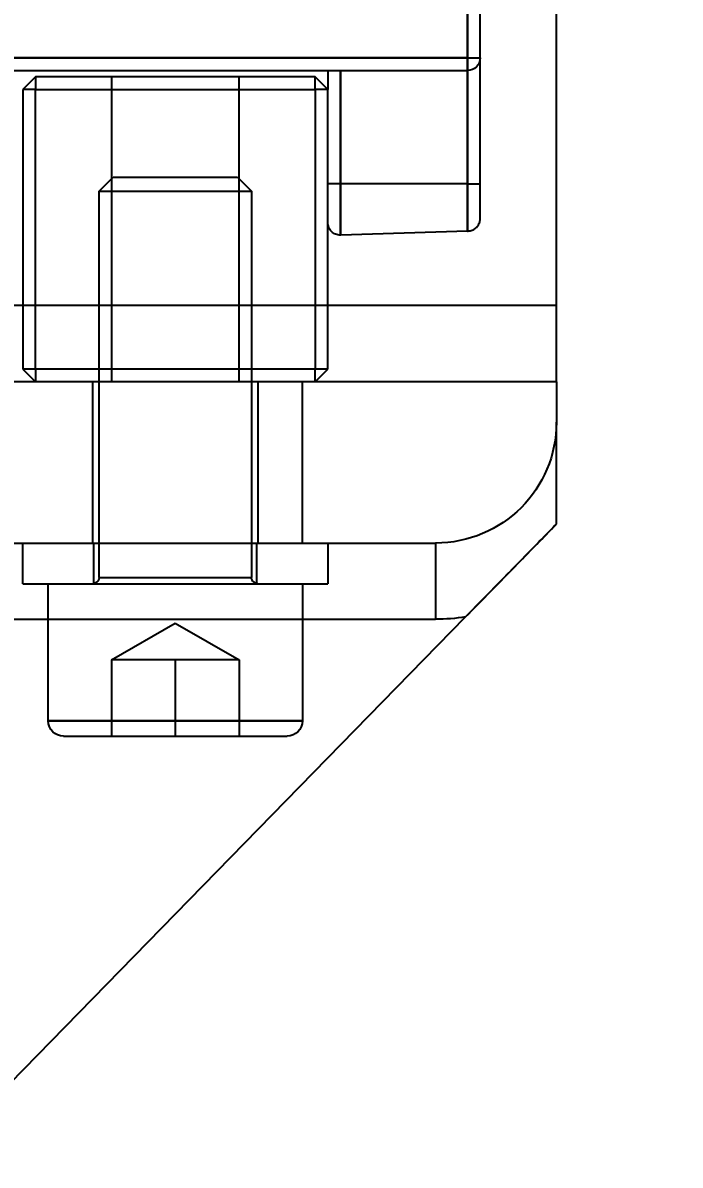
# Model space of a CAD drawing. Header units: metres. Extents: x 0 to 63075, y 0 to 44550.
# Drawn here: x 40430.25 to 40456.12, y 16351.05 to 16396.01 of the extents above; entities that cross this region are included whole.
import ezdxf

# ---------------------------------------------------------------- set-up
doc = ezdxf.new("R2010")
doc.units = ezdxf.units.M
doc.header["$LTSCALE"] = 75
doc.linetypes.add('HIDDEN2', pattern=[4.7625, 3.175, -1.5875])
for name, color, linetype in [('SDM', 7, 'Continuous'), ('SL4', 4, 'Continuous'), ('ST1', 7, 'HIDDEN2')]:
    doc.layers.add(name, color=color, linetype=linetype)
doc.styles.add('ROMANS', font='ROMANS.SHX')
doc.dimstyles.new('75___1-75', dxfattribs={"dimscale": 75, "dimtxt": 2.5, "dimasz": 2, "dimexe": 1.5, "dimexo": 1, "dimgap": 0.5, "dimtad": 1, "dimdec": 0, "dimzin": 12, "dimtxsty": 'ROMANS', "dimcen": 0, "dimclrd": 256, "dimclre": 256, "dimclrt": 3, "dimazin": 3, "dimtfac": 1, "dimtdec": 0, "dimtmove": 0, "dimatfit": 0, "dimfxl": 1, "dimlwd": -1, "dimlwe": -1, "dimarcsym": 0})

# ---------------------------------------------------------------- blocks, each defined once
blk = doc.blocks.new('*D33')
at = {"layer": 'Defpoints', "color": 0, "transparency": 16777216}
for p in [(40258.386, 16728.439), (42591.048, 16728.439), (40410.623, 16285.374)]:
    blk.add_point(p, dxfattribs=at)
at = {"layer": 'SDM', "transparency": 16777216}
for p, q in [((42591.048, 16878.439), (42591.048, 17585.582)), ((40333.386, 16728.439), (42703.548, 16728.439)), ((42591.048, 16285.374), (42591.048, 16728.439)), ((40485.623, 16285.374), (42703.548, 16285.374)), ((42591.048, 16135.374), (42591.048, 15985.374))]:
    blk.add_line(p, q, dxfattribs=at)
for points in [[(42566.048, 16878.439), (42616.048, 16878.439), (42591.048, 16728.439)], [(42566.048, 16135.374), (42616.048, 16135.374), (42591.048, 16285.374)]]:
    blk.add_solid(points, dxfattribs=at)
at = {"layer": 'SDM', "color": 3, "transparency": 16777216, "insert": (42459.798, 17307.01), "char_height": 187.5, "attachment_point": 5, "rotation": 90, "style": 'ROMANS'}
blk.add_mtext('443', dxfattribs=at)
blk = doc.blocks.new('A$Cb88ac2a3')
at = {"layer": 'SL4'}
for p, q in [((10.135, 1444.75), (10.135, 1475)), ((13.135, 1454.5), (13.135, 1465.29)), ((13.635, 1465.29), (13.635, 1454.5)), ((13.635, 1454.5), (13.135, 1454.5)), ((13.135, 1449.54), (13.135, 1454.5)), ((13.635, 1454.5), (13.635, 1454)), ((13.635, 1454.5), (36.635, 1454.5)), ((36.635, 1454), (13.635, 1454)), ((13.635, 1454), (13.635, 1449.54)), ((18.635, 1449.54), (18.635, 1454)), ((19.135, 1454), (19.135, 1453.25)), ((19.135, 1453.25), (19.635, 1453.75)), ((19.635, 1453.75), (30.635, 1453.75)), ((19.635, 1453.25), (19.635, 1453.75)), ((30.635, 1453.75), (30.635, 1453.25)), ((30.635, 1453.75), (31.135, 1453.25)), ((19.135, 1453.25), (19.635, 1453.25)), ((19.135, 1442.25), (19.135, 1453.25)), ((30.635, 1453.25), (19.635, 1453.25)), ((19.635, 1453.25), (19.635, 1442.25)), ((30.635, 1442.25), (30.635, 1453.25)), ((30.635, 1453.25), (31.135, 1453.25)), ((31.135, 1453.25), (31.135, 1442.25)), ((13.635, 1449.54), (13.135, 1449.54)), ((13.135, 1448.18), (13.135, 1449.54)), ((13.635, 1449.54), (13.635, 1447.68)), ((13.635, 1449.54), (18.635, 1449.54)), ((18.635, 1447.517), (18.635, 1449.54)), ((18.635, 1449.54), (19.135, 1449.54)), ((13.635, 1447.68), (13.619, 1447.68)), ((13.635, 1447.68), (18.619, 1447.517)), ((18.619, 1447.517), (18.635, 1447.517)), ((10.135, 1444.75), (19.135, 1444.75)), ((10.135, 1441.75), (10.135, 1444.75)), ((31.135, 1444.75), (37.237, 1444.75)), ((19.135, 1442.25), (19.635, 1442.25)), ((19.635, 1441.75), (19.135, 1442.25)), ((19.635, 1441.75), (19.635, 1442.25)), ((19.635, 1442.25), (30.635, 1442.25)), ((31.135, 1442.25), (30.635, 1441.75)), ((30.635, 1442.25), (30.635, 1441.75)), ((30.635, 1442.25), (31.135, 1442.25)), ((10.135, 1441.75), (10.135, 1440.157)), ((10.135, 1441.75), (20.135, 1441.75)), ((20.135, 1435.4), (20.135, 1441.75)), ((20.135, 1441.75), (37.237, 1441.75)), ((14.892, 1435.4), (14.892, 1432.4)), ((20.135, 1435.4), (14.892, 1435.4)), ((19.135, 1435.4), (19.135, 1433.8)), ((37.123, 1435.4), (20.135, 1435.4)), ((31.135, 1433.8), (31.135, 1435.4)), ((31.135, 1433.8), (19.135, 1433.8)), ((20.135, 1433.8), (20.135, 1428.4)), ((30.135, 1428.4), (30.135, 1433.8)), ((39.131, 1406.469), (13.71, 1432.491)), ((20.135, 1432.4), (14.892, 1432.4)), ((37.123, 1432.4), (30.135, 1432.4)), ((20.135, 1428.4), (30.135, 1428.4)), ((29.535, 1427.8), (20.735, 1427.8))]:
    blk.add_line(p, q, dxfattribs=at)
for centre, radius, start, end in [((13.635, 1454.5), 0.5, 180, 270), ((14.892, 1440.157), 4.757, 180, 270), ((14.892, 1440.157), 7.757, 261.2317, 270), ((20.735, 1428.4), 0.6, 180, 270), ((29.535, 1428.4), 0.6, 270, 0)]:
    blk.add_arc(centre, radius, start, end, dxfattribs=at)
for points, knots in [([(13.619, 1447.68), (13.564, 1447.687), (13.453, 1447.702), (13.309, 1447.79), (13.199, 1447.916), (13.145, 1448.052), (13.135, 1448.143), (13.135, 1448.178), (13.135, 1448.18)], [0, 0, 0, 0, 0.212749, 0.425425, 0.640195, 0.859685, 0.99159, 1, 1, 1, 1]), ([(18.635, 1447.517), (18.701, 1447.524), (18.832, 1447.539), (18.997, 1447.654), (19.112, 1447.817), (19.127, 1447.947), (19.135, 1448.012)], [0, 0, 0, 0, 0.25, 0.5, 0.75, 1, 1, 1, 1]), ([(10.135, 1436.15), (10.135, 1436.959), (10.135, 1438.206), (10.135, 1439.65), (10.135, 1440.157)], [0, 0, 0, 0, 0.648144, 1, 1, 1, 1]), ([(13.71, 1432.491), (13.043, 1433.173), (11.925, 1434.318), (10.65, 1435.623), (10.135, 1436.15)], [0, 0, 0, 0, 0.595978, 1, 1, 1, 1])]:
    blk.add_open_spline(points, degree=3, knots=knots, dxfattribs=at)
at = {"layer": 'ST1'}
for p, q in [((13.635, 1454.5), (13.635, 1462.85)), ((13.635, 1454.5), (13.135, 1454.5)), ((36.635, 1454.5), (13.635, 1454.5)), ((13.635, 1454), (13.635, 1454.5)), ((13.635, 1449.54), (13.635, 1454)), ((18.635, 1454), (18.635, 1449.54)), ((22.635, 1453.75), (22.635, 1441.75)), ((27.635, 1441.75), (27.635, 1453.75)), ((22.69, 1449.8), (22.135, 1449.245)), ((27.581, 1449.8), (22.69, 1449.8)), ((28.135, 1449.245), (27.581, 1449.8)), ((13.635, 1449.54), (13.135, 1449.54)), ((13.635, 1447.68), (13.635, 1449.54)), ((13.635, 1449.54), (18.635, 1449.54)), ((18.635, 1449.54), (18.635, 1447.517)), ((18.635, 1449.54), (19.135, 1449.54)), ((28.135, 1449.245), (22.135, 1449.245)), ((22.135, 1449.245), (22.135, 1434.05)), ((28.135, 1434.05), (28.135, 1449.245)), ((19.135, 1444.75), (31.135, 1444.75)), ((21.885, 1441.75), (21.885, 1435.4)), ((28.385, 1435.4), (28.385, 1441.75)), ((13.71, 1432.491), (10.135, 1436.15)), ((21.935, 1435.4), (21.935, 1433.8)), ((28.335, 1433.8), (28.335, 1435.4)), ((28.135, 1434.05), (22.135, 1434.05)), ((30.135, 1432.4), (20.135, 1432.4)), ((25.135, 1432.249), (22.625, 1430.8)), ((27.645, 1430.8), (25.135, 1432.249)), ((22.625, 1430.8), (23.88, 1430.8)), ((22.625, 1430.8), (22.625, 1427.8)), ((23.88, 1430.8), (25.135, 1430.8)), ((25.135, 1430.8), (26.39, 1430.8)), ((25.135, 1430.8), (25.135, 1427.8)), ((26.39, 1430.8), (27.645, 1430.8)), ((27.645, 1430.8), (27.645, 1427.8)), ((30.135, 1428.4), (20.135, 1428.4))]:
    blk.add_line(p, q, dxfattribs=at)
for centre, start, end in [((21.885, 1434.05), 270, 0), ((28.385, 1434.05), 180, 270)]:
    blk.add_arc(centre, 0.25, start, end, dxfattribs=at)

msp = doc.modelspace()

# ---------------------------------------------------------------- block references
at = {"layer": 'SDM', "xscale": -1}
msp.add_blockref('A$Cb88ac2a3', (40461.386, 14940.137), dxfattribs=at)

# ---------------------------------------------------------------- dimensions: what is measured, and where the dimension line sits
at = {"layer": 'SDM'}
dim = msp.add_linear_dim(base=(42591.048, 16728.439), p1=(40410.623, 16285.374), p2=(40258.386, 16728.439), angle=90, dimstyle='75___1-75', dxfattribs=at)
dim.commit()
dim.dimension.update_dxf_attribs({"geometry": '*D33', "text_midpoint": (42459.798, 17307.01)})

doc.saveas('drawing.dxf')
